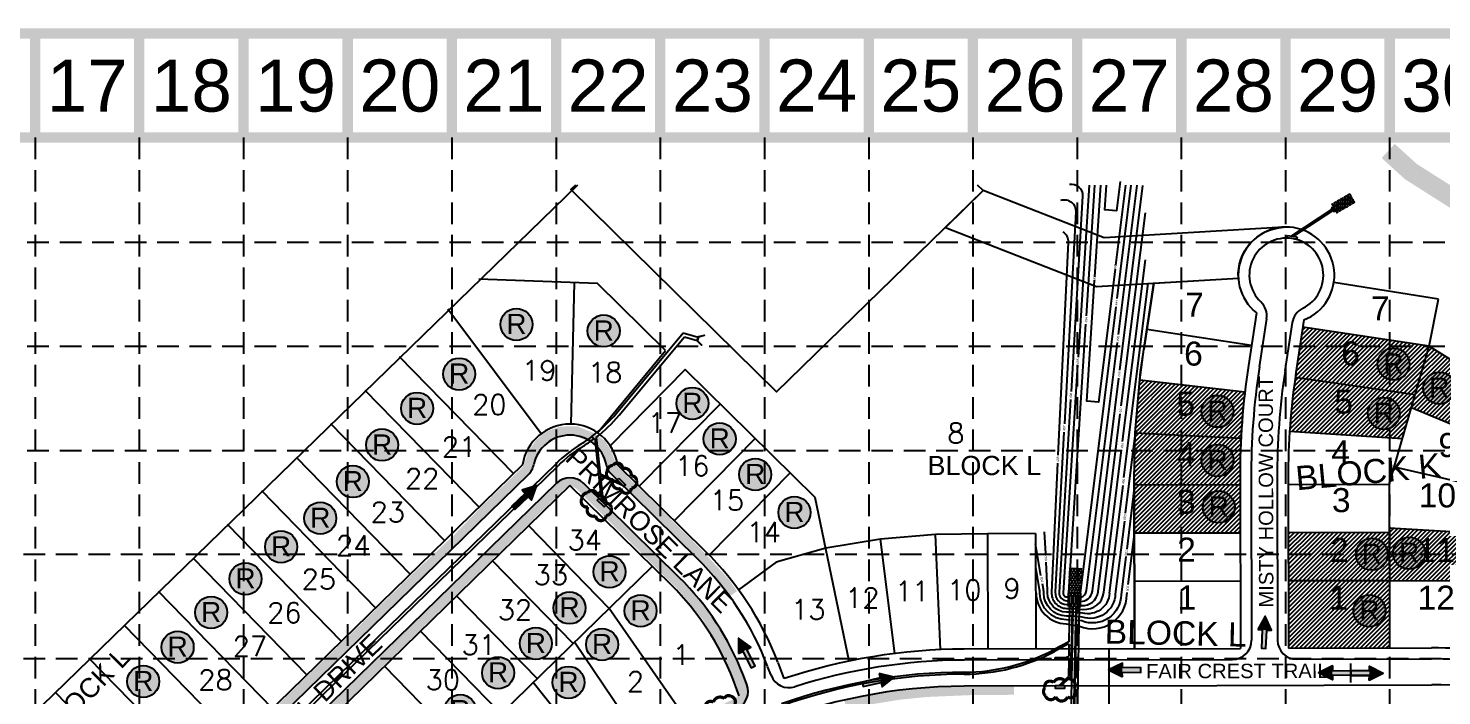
# Model space of a CAD drawing. Header units: feet. Extents: x 5163 to 12107, y -224 to 4120.
# Drawn here: x 7003 to 8473, y 3426 to 4120 of the extents above; entities that cross this region are included whole.
import ezdxf
from ezdxf.enums import TextEntityAlignment as Align

# ---------------------------------------------------------------- set-up
doc = ezdxf.new("R2010")
doc.units = ezdxf.units.FT
for name, pattern in [('2003004C-A$0$BOUNDARY2', [1.3125, 1, -0.0625, 0.0625, -0.0625, 0.0625, -0.0625]), ('ACAD_ISO02W100', [15, 12, -3]), ('HIDDEN', [0.375, 0.25, -0.125])]:
    doc.linetypes.add(name, pattern=pattern)
for name, color, linetype in [('04017_03 CA$0$3A-SD_INLETS', 1, 'Continuous'), ('2003004C-A$0$2-LOT', 15, 'Continuous'), ('2003004C-A$0$2-LOTNO', 15, 'Continuous'), ('2003004C-A$0$2-PVMT', 15, 'Continuous'), ('2003004C-A$0$2-ROW', 15, 'Continuous'), ('2003004C-A$0$2-SD', 15, 'Continuous'), ('2003004C-A$0$2-ST_NM', 15, 'Continuous'), ('2003004C-A$0$3A-BND', 6, '2003004C-A$0$BOUNDARY2'), ('2003004C-A$0$3A-DETENTION', 1, 'Continuous'), ('2003004C-A$0$3A-LOT', 2, 'Continuous'), ('2003004C-A$0$3A-LOTNO', 7, 'Continuous'), ('2003004C-A$0$3A-PVMT', 4, 'Continuous'), ('2003004C-A$0$3A-ROW', 3, 'Continuous'), ('2003004C-A$0$3A-SD', 2, 'Continuous'), ('2003004C-A$0$3A-ST_NM-PRLM', 2, 'Continuous'), ('2003004C-A$0$BND-WELL#2', 6, 'Continuous'), ('ARROWS', 7, 'Continuous'), ('BASE', 7, 'Continuous'), ('CREEK', 5, 'Continuous'), ('EROSION BLANKET', 84, 'Continuous'), ('grid', 254, 'Continuous'), ('ROCK DAM', 1, 'Continuous'), ('ryland lots', 7, 'Continuous'), ('SODDED LOTS', 2, 'Continuous')]:
    doc.layers.add(name, color=color, linetype=linetype)
doc.styles.add('2003004C-A$0$L100', font='simplex', dxfattribs={"height": 4})
doc.styles.add('2003004C-A$0$Standard', font='txt')
doc.styles.add('ryland', font='ARIAL.TTF', dxfattribs={"height": 25})
doc.styles.get("Standard").update_dxf_attribs({"font": 'ARIAL.TTF'})

# ---------------------------------------------------------------- blocks, each defined once
blk = doc.blocks.new('2003004C-A$0$lota')
at = {"style": '2003004C-A$0$Standard'}
blk.add_attdef('LOTDES', text='', height=0.0833, dxfattribs=at).set_placement((0, 0), align=Align.CENTER)
at = {"style": '2003004C-A$0$Standard', "flags": 1}
for tag in ['LOTAINF', 'LOTAAC', 'LOTASF']:
    blk.add_attdef(tag, text='', height=0.000000105, dxfattribs=at).set_placement((-0.0377, 0), align=Align.CENTER)
blk = doc.blocks.new('RYLAND')
h = blk.add_hatch(color=81)
h.paths.add_polyline_path([(1.16, -1.05, 1), (-1.41, -1.05, 1)])
h.paths.add_polyline_path([(-1.35, -2.23), (1.1, -2.23), (1.1, 0.21), (-1.35, 0.21)], flags=25)
at = {"color": 5}
blk.add_circle((-0.12, -1.05), 1.29, dxfattribs=at)
at = {"layer": 'BASE', "color": 5, "style": 'ryland'}
blk.add_text('R', height=1.62, dxfattribs=at).set_placement((-0.12, -1.82), align=Align.CENTER)
blk = doc.blocks.new('arrow')
blk.add_lwpolyline([(-67, -25.4), (-59.3, -25.4), (-59.6, -56.1), (-51.9, -56.2), (-51.6, -25.5), (-44, -25.5), (-55.3, -2.4), (-67, -25.4)], close=True)
at = {"color": 254}
for points in [[(-44, -25.5), (-67, -25.4), (-55.3, -2.4), (-67, -25.4)], [(-59.6, -56.1), (-51.9, -56.2), (-59.3, -25.4), (-51.6, -25.5)]]:
    blk.add_solid(points, dxfattribs=at)
blk = doc.blocks.new('2arrows')
at = {"color": 254}
for p, q in [((25.6, 3), (0, 0)), ((17.7, -18.7), (0, 0)), ((23, -4.3), (25.6, 3)), ((20.3, -11.5), (17.7, -18.7)), ((49.2, -22), (20.3, -11.5)), ((23, -4.3), (51.8, -14.8)), ((51.8, -14.8), (49.2, -22)), ((51.8, -14.8), (49.2, -22)), ((49.2, -22), (78.1, -32.5)), ((80.7, -25.2), (51.8, -14.8)), ((80.7, -25.2), (83.3, -18)), ((83.3, -18), (101.1, -36.7)), ((78.1, -32.5), (75.5, -39.7)), ((75.5, -39.7), (101.1, -36.7))]:
    blk.add_line(p, q, dxfattribs=at)
at = {"color": 7}
blk.add_line((45, -33.4), (55.8, -3.7), dxfattribs=at)
blk.add_lwpolyline([(20.3, -11.5), (17.7, -18.7), (0, 0), (25.6, 3), (23, -4.3), (80.7, -25.2), (83.3, -18), (101.1, -36.7), (75.5, -39.7), (78.1, -32.5), (20.3, -11.5)], close=True)
at = {"color": 254}
for points in [[(25.6, 3), (17.7, -18.7), (0, 0), (17.7, -18.7)], [(49.2, -22), (51.8, -14.8), (20.3, -11.5), (23, -4.3)], [(49.2, -22), (51.8, -14.8), (78.1, -32.5), (80.7, -25.2)], [(83.3, -18), (75.5, -39.7), (101.1, -36.7), (75.5, -39.7)]]:
    blk.add_solid(points, dxfattribs=at)
blk = doc.blocks.new('A$C70B151BA')
at = {"linetype": 'ACAD_ISO02W100'}
h = blk.add_hatch(dxfattribs=at)
h.set_pattern_fill('HONEY', color=240, scale=25, style=0)
h.set_pattern_definition([(0, (-731.7463, -514.287), (4.6875, 2.706329), [3.125, -6.25]), (120, (-731.7463, -514.287), (-4.6875, 2.7063294), [3.125, -6.25]), (60, (-731.7463, -514.287), (1e-08, 5.412659), [-6.25, 3.125])])
h.paths.add_polyline_path([(0.6, 0.6), (50.6, 0.6), (50.6, 25.6), (0.6, 25.6)])
at = {"color": 240, "linetype": 'Continuous', "const_width": 1.25}
blk.add_lwpolyline([(0.6, 0.6), (50.6, 0.6), (50.6, 25.6), (0.6, 25.6)], close=True, dxfattribs=at)
blk = doc.blocks.new('A$C2EAC1EE0')
at = {"color": 5, "const_width": 6.67}
blk.add_lwpolyline([(25.6, 42.9, 0.520567), (25.6, 42.9, 0.765195), (6.9, 33.5, 0.417879), (6.8, 16.6, 0.6649), (28.1, 13.3, 0.744833), (52.2, 11.3, 0.975642), (67.2, 26.8, 0.520567), (63.5, 45.5, 0.520567), (49.8, 44.2, 0.540264), (25.6, 42.9)], format="xyb", close=True, dxfattribs=at)

msp = doc.modelspace()

# ---------------------------------------------------------------- hatches: boundary and pattern name
at = {"layer": 'SODDED LOTS', "linetype": 'Continuous', "ltscale": 20}
h = msp.add_hatch(dxfattribs=at)
h.set_pattern_fill('ANSI31', color=256, style=0)
h.paths.add_polyline_path([(8267.9, 3742.1), (8158.6, 3754.7), (8154, 3699.6), (8263.9, 3693.9, -0.015623)])
h.paths.add_polyline_path([(8263.9, 3693.9), (8154, 3699.6), (8152.9, 3651.7), (8152.9, 3645), (8262.9, 3645.3), (8262.9, 3652, -0.013532)])
h.paths.add_polyline_path([(8262.9, 3645.3), (8152.9, 3645), (8153, 3595), (8263, 3595.3)])
h.paths.add_polyline_path([(8459.5, 3789.6), (8328.1, 3809.4), (8321, 3762.2, 0.001674), (8320.3, 3757.4), (8445, 3739.4)])
h.paths.add_polyline_path([(8445, 3739.4), (8320.3, 3757.4, 0.019536), (8314.4, 3701.1), (8431.7, 3693.5)])
h.paths.add_polyline_path([(8418.1, 3545.7), (8313.1, 3545.4), (8313.3, 3475.4), (8418.3, 3475.7)])
h.paths.add_polyline_path([(8418, 3595.7), (8313, 3595.4), (8313.1, 3545.4), (8418.1, 3545.7)])
h.paths.add_polyline_path([(8556.4, 3729), (8459.5, 3789.6), (8441, 3725.7), (8543.9, 3683.1, -0.009321), (8548, 3692.5, -0.194337)])
h.paths.add_polyline_path([(8523.1, 3577.4, -0.01544), (8523.5, 3594.4), (8418, 3600.6), (8418.1, 3545.7), (8523.1, 3545.9)])
h.paths.add_polyline_path([(8193.6, 3712), (8219.2, 3712), (8219.2, 3742.1), (8193.6, 3742.1)], flags=24)
h.paths.add_polyline_path([(8190.8, 3564.8), (8190.5, 3693.2), (8159.4, 3693.1), (8159.8, 3564.7)], flags=9)
h.paths.add_polyline_path([(8194.2, 3659.8), (8219.7, 3659.8), (8219.7, 3689.8), (8194.2, 3689.8)], flags=24)
h.paths.add_polyline_path([(8194.1, 3609.9), (8219.9, 3609.9), (8219.9, 3640.5), (8194.1, 3640.5)], flags=24)
h.paths.add_polyline_path([(8365, 3764.1), (8390.7, 3764.1), (8390.7, 3794.8), (8365, 3794.8)], flags=24)
h.paths.add_polyline_path([(8357.8, 3714.2), (8383.4, 3714.2), (8383.4, 3744.3), (8357.8, 3744.3)], flags=24)
h.paths.add_polyline_path([(8352.5, 3510.4), (8378.1, 3510.4), (8378.1, 3540.6), (8352.5, 3540.6)], flags=24)
h.paths.add_polyline_path([(8400.9, 3564.8), (8400.5, 3696.2), (8369.5, 3696.2), (8369.8, 3564.7)], flags=9)
h.paths.add_polyline_path([(8353.2, 3560.1), (8378.8, 3560.1), (8378.8, 3590.3), (8353.2, 3590.3)], flags=24)
h.paths.add_polyline_path([(8484.4, 3721.1), (8510.2, 3721.1), (8510.2, 3751.8), (8484.4, 3751.8)], flags=24)
h.paths.add_polyline_path([(8446.4, 3560), (8487.5, 3560), (8487.5, 3590.1), (8446.4, 3590.1)], flags=24)

# ---------------------------------------------------------------- linework, layer by layer
at = {"layer": '04017_03 CA$0$3A-SD_INLETS', "color": 5}
for points in [[(7617, 3652.3), (7624.1, 3645.3), (7622.3, 3643.5), (7615.2, 3650.5)], [(7596.3, 3631.2), (7603.4, 3624.2), (7601.6, 3622.5), (7594.5, 3629.5)], [(8070.5, 3465.8), (8080.5, 3465.8), (8080.5, 3463.4), (8070.5, 3463.4)], [(8080.6, 3436.4), (8070.6, 3436.4), (8070.6, 3433.8), (8080.6, 3433.8)]]:
    msp.add_lwpolyline(points, close=True, dxfattribs=at)
at = {"layer": '2003004C-A$0$2-LOT', "color": 7, "linetype": 'Continuous'}
for p, q in [((8173.2, 3855.2), (8162.8, 3786.1)), ((8173.2, 3855.2), (8261.1, 3860.5)), ((8469.1, 3838.5), (8360.4, 3855.7)), ((8459.5, 3789.6), (8469.1, 3838.5)), ((8166, 3807.2), (8274.7, 3790.8)), ((8459.5, 3789.6), (8328.1, 3809.4)), ((8158.6, 3754.7), (8162.8, 3786.1)), ((8417.9, 3645.7), (8459.5, 3789.6)), ((8459.5, 3789.6), (8556.4, 3729)), ((8154, 3699.6), (8158.6, 3754.7)), ((8158.6, 3754.7), (8267.9, 3742.1)), ((8320.3, 3757.4), (8445, 3739.4)), ((8441, 3725.7), (8543.9, 3683.1)), ((8152.9, 3651.7), (8154, 3699.6)), ((8154, 3699.6), (8263.9, 3693.9)), ((8314.4, 3701.1), (8431.7, 3693.5)), ((8423.2, 3664.1), (8530, 3639.6)), ((8152.9, 3651.7), (8153.3, 3475)), ((8262.9, 3645.3), (8152.9, 3645)), ((8417.9, 3645.7), (8312.9, 3645.4)), ((8417.9, 3645.7), (8418.3, 3475.7)), ((8418, 3600.6), (8523.5, 3594.4)), ((8263, 3595.3), (8153, 3595)), ((8418, 3595.7), (8313, 3595.4)), ((8263.1, 3545.3), (8153.1, 3545)), ((8418.1, 3545.7), (8313.1, 3545.4)), ((8418.1, 3545.7), (8523.1, 3545.9))]:
    msp.add_line(p, q, dxfattribs=at)
at = {"layer": '2003004C-A$0$2-PVMT', "color": 7, "linetype": 'Continuous'}
for p, q in [((8290.5, 3818.1), (8282.9, 3768)), ((8317.2, 3814.1), (8309.6, 3764)), ((8274.4, 3652), (8274.8, 3483.8)), ((8301.4, 3652.1), (8301.8, 3483.9)), ((8126.7, 3463.4), (8254.8, 3463.7)), ((8321.8, 3463.9), (8462, 3464.3)), ((8126.8, 3436.4), (8462.1, 3437.3))]:
    msp.add_line(p, q, dxfattribs=at)
for centre, radius, start, end in [((8311, 3863.5), 38.5, 296.3424, 226.472), ((8270.7, 3821.1), 20, 351.4072, 46.472), ((8337, 3811.1), 20, 116.3424, 171.4072), ((9037.9, 3653.9), 763.5, 171.4072, 180.1451), ((9037.9, 3653.9), 736.5, 171.4072, 180.1451), ((8254.8, 3483.7), 20, 270.1451, 0.1451), ((8321.8, 3483.9), 20, 180.1451, 270.1451), ((8463.2, 3000.8), 463.5, 84.1713, 90.1451), ((8463.2, 3000.8), 436.5, 69.5822, 90.1451)]:
    msp.add_arc(centre, radius, start, end, dxfattribs=at)
at = {"layer": '2003004C-A$0$2-ROW', "color": 7, "linetype": 'Continuous'}
for p, q in [((8279.8, 3824.4), (8271.6, 3769.7)), ((8329.3, 3816.9), (8321, 3762.2)), ((8262.9, 3652), (8263.3, 3475.3)), ((8312.9, 3652.1), (8313.3, 3475.4)), ((8126.7, 3474.9), (8263.3, 3475.3)), ((8313.3, 3475.4), (8462, 3475.8))]:
    msp.add_line(p, q, dxfattribs=at)
for centre, radius, start, end in [((8311, 3863.5), 50, 291.4072, 231.4072), ((9037.9, 3653.9), 775, 171.4072, 180.1451), ((9037.9, 3653.9), 725, 171.4072, 180.1451), ((8463.2, 3000.8), 475, 83.1953, 90.1451)]:
    msp.add_arc(centre, radius, start, end, dxfattribs=at)
at = {"layer": '2003004C-A$0$2-SD', "color": 5, "linetype": 'Continuous'}
for p, q in [((8316, 3904.2), (8358.6, 3932)), ((8317.1, 3904), (8359, 3931.4)), ((8318.3, 3903.9), (8359.4, 3930.7)), ((8358.2, 3932.6), (8359.1, 3934.4)), ((8358.2, 3932.6), (8358.5, 3932.1)), ((8359.8, 3930.1), (8358.2, 3932.6)), ((8358.5, 3932.1), (8359.6, 3934.2)), ((8358.5, 3932.1), (8359.5, 3930.6)), ((8359.1, 3934.4), (8359.6, 3934.2)), ((8359.5, 3930.6), (8361.8, 3930.7)), ((8359.8, 3930.1), (8359.5, 3930.6)), ((8359.6, 3934.2), (8361.8, 3930.7)), ((8359.8, 3930.1), (8361.9, 3930.2)), ((8361.9, 3930.2), (8361.8, 3930.7)), ((8311.8, 3902.3), (8312.2, 3904.8)), ((8321.7, 3900.8), (8311.8, 3902.3)), ((8312.2, 3904.8), (8322.1, 3903.3)), ((8322.1, 3903.3), (8321.7, 3900.8))]:
    msp.add_line(p, q, dxfattribs=at)
at = {"layer": '2003004C-A$0$3A-BND', "color": 7, "linetype": 'Continuous'}
for points in [[(7574.1, 3957.2), (6398, 2813.5), (6565.7, 2645.1), (6336.6, 2421.5)], [(7976.1, 2394.5), (7975.4, 2664.5), (8027.8, 2664.7), (8027.1, 2934.7), (8061.3, 2934.8), (8061.1, 3044.7), (8086.1, 3044.8), (8085.4, 3314.8), (8127.1, 3314.9), (8126.8, 3424.9), (8126.7, 3474.9), (8153.3, 3475)]]:
    msp.add_lwpolyline(points, dxfattribs=at)
msp.add_lwpolyline([(8153.3, 3475), (8152.9, 3651.7), (8154, 3699.6), (8159.3, 3763.1), (8173.2, 3855.2), (8261.1, 3860.5, -0.414214), (8308, 3913.4), (8121.5, 3902.2), (7995.8, 3951.5), (7990, 3957.2)], format="xyb", dxfattribs=at)
at = {"layer": '2003004C-A$0$3A-DETENTION', "color": 5, "linetype": 'Continuous'}
for points, elevation in [([(8085.5, 3958.2, -0.475839), (8099.2, 3945.6), (8087.2, 3742.6)], 496), ([(8076.5, 3941.4, -0.529377), (8092.1, 3929.2), (8080.3, 3708.8)], 497), ([(8078.7, 3908.6, -0.270744), (8084.1, 3897.8), (8073.6, 3676.3)], 498), ([(8096.9, 3528.5, 0.326286), (8103.4, 3535.4), (8135.5, 3793.4)], 495), ([(8094, 3769.8), (8078.8, 3533.2, 0.427381), (8082.7, 3528.9), (8084.6, 3528.9)], 495), ([(8096.8, 3524.2, 0.392752), (8109.3, 3534.7), (8136.9, 3756.3)], 496), ([(8086.7, 3734.1), (8074.8, 3533.4, 0.427381), (8082.7, 3524.9), (8084.5, 3524.9)], 496), ([(8096.7, 3520.2), (8097.9, 3520, 0.405456), (8115.3, 3534), (8138.3, 3719.1)], 497), ([(8079.8, 3700.3), (8070.8, 3533.7, 0.427381), (8082.6, 3520.9), (8084.4, 3520.9)], 497), ([(8073.2, 3667.8), (8066.9, 3533.9, 0.427381), (8082.5, 3516.9), (8090, 3516.8), (8099.5, 3515.9, 0.405456), (8121.2, 3533.3), (8139.7, 3681.9)], 498), ([(8142.6, 3607.6), (8133.2, 3531.8, -0.503801), (8098.8, 3507.9), (8089.5, 3508.8), (8082.4, 3508.9, -0.406784), (8058.8, 3532.8, 0.04221), (8058.5, 3536.8), (8057.4, 3542.6)], 500), ([(8144.1, 3570.9), (8139.1, 3531.1, -0.532577), (8098.4, 3503.9), (8092, 3504.3)], 501), ([(8084.5, 3504.8), (8082.3, 3504.9, -0.404852), (8054.8, 3532.5, 0.040548), (8054.5, 3536.4), (8050.4, 3559.6)], 501), ([(8127.2, 3532.6, -0.46392), (8099.2, 3511.9), (8089.8, 3512.8), (8082.4, 3512.9, -0.409916), (8062.8, 3533, 0.03069), (8062.7, 3535.9), (8061.3, 3565)], 499), ([(8050.8, 3532.7, 0.406784), (8082.2, 3500.9), (8096.1, 3498.4, 0.532577), (8145.1, 3531.1)], 502)]:
    msp.add_lwpolyline(points, format="xyb", dxfattribs=dict(at, elevation=elevation))
for points, elevation in [([(8106, 3957.2), (8094.5, 3778.3)], 495), ([(8103.3, 3821.2), (8112, 3957.2)], 494), ([(8111.9, 3861.8), (8118, 3957.2)], 493), ([(8138.2, 3961), (8134.4, 3930.4), (8122.4, 3931.6), (8124, 3957.2)], 492), ([(8143.8, 3957.2), (8133.4, 3873.9)], 493), ([(8135.1, 3839.1), (8149.8, 3957.2)], 494), ([(8136.5, 3801.9), (8155.9, 3957.2)], 495), ([(8138, 3764.7), (8161.9, 3956.7)], 496), ([(8139.4, 3727.6), (8164.4, 3928.5)], 497), ([(8140.8, 3690.4), (8164.4, 3879.6)], 498), ([(8132.9, 3869.9), (8115.7, 3731.3), (8103.6, 3732.4), (8111.6, 3857.8)], 493), ([(8142.2, 3653.2), (8167.3, 3854.8)], 499), ([(8097, 3532.6), (8134.1, 3830.5)], 494), ([(8084.9, 3533.8), (8102.7, 3812.6)], 494), ([(8154, 3699.6), (8143.6, 3616.1)], 500), ([(8127.2, 3532.6), (8141.2, 3644.8)], 499), ([(8152.9, 3641.8), (8145, 3578.4)], 501), ([(8060.8, 3573.5), (8059.7, 3596.6)], 499), ([(8146.5, 3541.8), (8153, 3594.2)], 502), ([(8055.9, 3551.1), (8050.1, 3584)], 500), ([(8145.1, 3530.3), (8145.4, 3533.3)], 502)]:
    msp.add_lwpolyline(points, dxfattribs=dict(at, elevation=elevation))
at = {"layer": '2003004C-A$0$3A-LOT', "color": 7, "linetype": 'Continuous'}
for p, q in [((7594.9, 3854.9), (7471.5, 3859.5)), ((7567.5, 3708.6), (7570.9, 3855.8)), ((7665.7, 3785.3), (7594.9, 3854.9)), ((7536.3, 3698.6), (7439.3, 3828.1)), ((7388.8, 3778.9), (7507.5, 3657.2)), ((7594.9, 3699.6), (7665.7, 3785.3)), ((7686.1, 3765.2), (7608.1, 3686)), ((7821.1, 3632.4), (7686.1, 3765.2)), ((7353, 3744), (7471.7, 3622.3)), ((7722.4, 3729.4), (7638.3, 3643.9)), ((7317.2, 3709.1), (7435.8, 3587.4)), ((7758.8, 3693.7), (7674.6, 3608.1)), ((7281.4, 3674.3), (7400, 3552.5)), ((7795.2, 3657.9), (7711, 3572.3)), ((7245.6, 3639.4), (7364.2, 3517.6)), ((7856.5, 3462.1), (7821.1, 3632.4)), ((7209.8, 3604.5), (7328.4, 3482.7)), ((7607, 3516.8), (7523.3, 3602.8)), ((7888.9, 3589), (7832.1, 3579.6)), ((7946.4, 3593.9), (7888.9, 3589)), ((7903.8, 3470), (7888.9, 3589)), ((8000.3, 3594.6), (7946.4, 3593.9)), ((7951.6, 3474), (7946.4, 3593.9)), ((8050.3, 3594.7), (8000.3, 3594.6)), ((8000.3, 3594.6), (8000.6, 3474.6)), ((8050.3, 3594.7), (8050.6, 3474.7)), ((7832.1, 3579.6), (7780.7, 3564.9)), ((7651.8, 3560.4), (7003.2, 2928.5)), ((7174, 3569.6), (7292.6, 3447.8)), ((7569.6, 3480.3), (7485.8, 3566.3)), ((7780.7, 3564.9), (7741.5, 3536.3)), ((7138.1, 3534.7), (7256.8, 3412.9)), ((7532.1, 3443.8), (7448.4, 3529.8)), ((7688.4, 3399.5), (7607, 3516.8)), ((7102.3, 3499.8), (7221, 3378)), ((7494.7, 3407.3), (7410.9, 3493.3)), ((7644.5, 3372.6), (7570.9, 3481.6)), ((7066.5, 3464.9), (7185.2, 3343.1)), ((7457.2, 3370.9), (7373.5, 3456.8)), ((7605.1, 3343.5), (7527.9, 3439.7)), ((7030.7, 3430), (7149.3, 3308.2))]:
    msp.add_line(p, q, dxfattribs=at)
at = {"layer": '2003004C-A$0$3A-PVMT', "color": 7, "linetype": 'Continuous'}
for p, q in [((7523, 3656.2), (6700.1, 2854.5)), ((7552.3, 3647.1), (6916.7, 3027.8)), ((7679.7, 3549.1), (7580.2, 3647)), ((7698.7, 3568.3), (7609.6, 3656)), ((7775.3, 3447.3), (7771.7, 3456.6)), ((8126.7, 3463.4), (7976, 3463)), ((7750.1, 3437.7), (7746.5, 3447)), ((8126.8, 3436.4), (7976.1, 3436))]:
    msp.add_line(p, q, dxfattribs=at)
for centre, radius, start, end in [((7566.3, 3658.6), 38.5, 11.4713, 168.252), ((7509, 3670.5), 20, 314.2542, 348.252), ((7623.6, 3670.3), 20, 191.4713, 225.469), ((7566.2, 3632.7), 20, 45.469, 134.2542), ((7478.8, 3344.9), 313.5, 20.8891, 45.469), ((7478.8, 3344.9), 286.5, 20.8891, 45.469), ((7977.5, 2879.5), 583.5, 90.1451, 107.707), ((7794, 3454.4), 20, 200.8891, 287.707), ((7977.5, 2879.5), 556.5, 90.1451, 134.2542), ((7731.4, 3430.6), 20, 294.0712, 20.8891)]:
    msp.add_arc(centre, radius, start, end, dxfattribs=at)
at = {"layer": '2003004C-A$0$3A-ROW', "color": 7, "linetype": 'Continuous'}
for p, q in [((7516.9, 3666.3), (6690.2, 2860.9)), ((7706.7, 3576.5), (7615.7, 3666.1)), ((7566.2, 3644.6), (6918.5, 3013.6)), ((7671.7, 3540.9), (7566.2, 3644.6)), ((8126.7, 3474.9), (7976, 3474.5)), ((7788.9, 3443.9), (7782.5, 3460.7)), ((7742.2, 3426), (7735.8, 3442.9))]:
    msp.add_line(p, q, dxfattribs=at)
for centre, radius, start, end in [((7566.3, 3658.6), 50, 8.5991, 171.1241), ((7478.8, 3344.9), 325, 20.8891, 45.469), ((7478.8, 3344.9), 275, 20.8891, 45.469), ((7977.5, 2879.5), 595, 90.1451, 108.481)]:
    msp.add_arc(centre, radius, start, end, dxfattribs=at)
at = {"layer": '2003004C-A$0$3A-SD', "color": 5, "linetype": 'Continuous'}
for p, q in [((7614.7, 3720), (7684, 3803.4)), ((7617.4, 3717.7), (7685.2, 3799.4)), ((7684, 3803.4), (7699.5, 3799)), ((7685.2, 3799.4), (7698.6, 3795.7)), ((7591.2, 3693), (7589.1, 3695.8)), ((7592, 3693.5), (7596.3, 3653.3)), ((7593.6, 3694.8), (7597.6, 3656.9)), ((7353.7, 3474.5), (7551.7, 3667.4)), ((7355.8, 3472.4), (7553.8, 3665.3)), ((7598, 3653.5), (7596.3, 3653.3)), ((7596.4, 3653.3), (7599, 3628.5)), ((7597.6, 3656.9), (7617.8, 3647.9)), ((7597.8, 3655.1), (7620.8, 3644.9)), ((7597.8, 3655.1), (7598, 3653.5)), ((7597.9, 3653.5), (7600.7, 3626.8)), ((8085.4, 3518.9), (8084.7, 3482.2)), ((8089, 3518.8), (8086.8, 3403.8)), ((8088.4, 3518.8), (8087.6, 3478.8)), ((8092, 3518.7), (8089.8, 3403.8)), ((8092.7, 3518.7), (8090.5, 3403.7)), ((8095.7, 3518.7), (8093.5, 3403.7)), ((7174.2, 3295.4), (7355.8, 3472.4)), ((7176.4, 3301.8), (7353.7, 3474.5)), ((8084.7, 3482.2), (8069, 3473.9)), ((8084.6, 3479.9), (8070, 3472.1)), ((8084.6, 3479.9), (8084.6, 3478.9)), ((8084.6, 3478.9), (8087.6, 3478.8)), ((8085, 3478.9), (8084.8, 3467.3)), ((8087.2, 3478.8), (8087, 3463.8)), ((8080.6, 3465.5), (8084.8, 3467.3)), ((8080.6, 3463.6), (8084.7, 3465.4)), ((8085, 3463.9), (8084.6, 3446.2)), ((8084.7, 3465.4), (8084.7, 3463.9)), ((8084.7, 3463.9), (8087, 3463.8)), ((8086.7, 3463.8), (8086.3, 3445.4)), ((8074.4, 3436.3), (8084.6, 3446.2)), ((8076.9, 3436.3), (8086.3, 3445.4))]:
    msp.add_line(p, q, dxfattribs=at)
for points in [[(7698.7, 3795.3), (7703, 3790.9), (7702.9, 3790.7), (7698.6, 3795.1), (7698.4, 3795.1), (7699.7, 3799.6), (7699.9, 3799.5), (7705.7, 3801), (7705.8, 3800.8), (7699.8, 3799.3), (7698.7, 3795.3)], [(8084.4, 3518.9), (8084.6, 3532.9), (8097, 3532.6), (8096.7, 3518.6)]]:
    msp.add_lwpolyline(points, close=True, dxfattribs=at)
for centre, radius, start, end in [((7500.6, 3814.7), 148.2, 306.6523, 320.2781), ((7500.6, 3814.7), 151.7, 307.7783, 320.2781), ((7500.6, 3814.7), 148.5, 301.5047, 306.6523), ((7500.6, 3814.7), 151.5, 301.5047, 306.6523), ((7500.6, 3814.7), 151.7, 306.6523, 307.0049), ((7654.4, 3562.8), 146.6, 121.2881, 134.4708), ((7654.4, 3562.8), 143.6, 121.2881, 134.4708), ((7975.6, 3649.5), 199, 270.1451, 298.0187), ((7975.6, 3649.5), 201, 270.1451, 298.0187), ((7977.5, 2879.5), 571, 90.1451, 109.5697), ((7977.5, 2879.5), 569, 90.1451, 109.5697)]:
    msp.add_arc(centre, radius, start, end, dxfattribs=at)
at = {"layer": '2003004C-A$0$3A-SD', "color": 5, "linetype": 'Continuous', "extrusion": (0, 0, -1)}
for centre in [(8087, 3525.8), (8090.7, 3525.8), (8094.3, 3525.7)]:
    msp.add_ellipse(centre, major_axis=(0.11, 6), ratio=0.25, dxfattribs=at)
at = {"layer": '2003004C-A$0$BND-WELL#2', "color": 7, "linetype": 'Continuous', "ltscale": 0.01}
msp.add_lwpolyline([(7571.8, 3957.2), (7567, 3952.5), (7780.9, 3742.1), (7995.8, 3951.5), (7990, 3957.2)], dxfattribs=at)
at = {"layer": '2003004C-A$0$BND-WELL#2', "color": 7, "linetype": 'Continuous'}
msp.add_lwpolyline([(8308, 3913.4), (8121.5, 3902.2), (7995.8, 3951.5), (7956.5, 3913.2), (8113.5, 3851.6), (8261.1, 3860.5, -0.414214)], format="xyb", close=True, dxfattribs=at)
at = {"layer": 'BASE', "const_width": 10.8}
for points in [[(5168.4, -218.4), (12101.8, -218.4), (12101.8, 4114.9), (5168.4, 4114.9)], [(5276.8, -110.1), (11993.4, -110.1), (11993.4, 4006.6), (5276.8, 4006.6)]]:
    msp.add_lwpolyline(points, close=True, dxfattribs=at)
for points in [[(7010.1, 4006.6), (7010.1, 4114.9)], [(7118.4, 4006.6), (7118.4, 4114.9)], [(7226.8, 4006.6), (7226.8, 4114.9)], [(7335.1, 4006.6), (7335.1, 4114.9)], [(7443.4, 4006.6), (7443.4, 4114.9)], [(7551.8, 4006.6), (7551.8, 4114.9)], [(7660.1, 4006.6), (7660.1, 4114.9)], [(7768.4, 4006.6), (7768.4, 4114.9)], [(7876.8, 4006.6), (7876.8, 4114.9)], [(7985.1, 4006.6), (7985.1, 4114.9)], [(8093.4, 4006.6), (8093.4, 4114.9)], [(8201.8, 4006.6), (8201.8, 4114.9)], [(8310.1, 4006.6), (8310.1, 4114.9)], [(8418.4, 4006.6), (8418.4, 4114.9)]]:
    msp.add_lwpolyline(points, dxfattribs=at)
at = {"layer": 'CREEK', "color": 5, "linetype": 'Continuous', "const_width": 20}
msp.add_lwpolyline([(8416.9, 3992.7), (8440.4, 3971.3), (8752.1, 3773), (9300.2, 3649.6), (9395.8, 3616.7), (9806.2, 3024.4), (10422.3, 2797.1), (10471.3, 2654.6), (11076.9, 2079), (11186.9, 1997.9)], dxfattribs=at)
at = {"layer": 'EROSION BLANKET', "linetype": 'Continuous', "const_width": 10}
for points in [[(7117.2, 3268.4), (7404.3, 3547.4), (7450, 3590.4), (7477, 3618.4), (7519.8, 3659.5), (7522.8, 3663.6), (7527.4, 3678), (7535, 3688.9), (7544.1, 3696.3), (7556.7, 3701), (7572.9, 3701.3), (7588.8, 3694.8), (7598.9, 3687.7), (7604.3, 3679), (7609.3, 3665.9), (7610.8, 3662), (7619.6, 3653.9), (7626.7, 3646.3), (7636.8, 3636.4), (7646.6, 3627.1), (7699.4, 3574.3), (7719.9, 3552.2), (7727.7, 3543.6), (7735.7, 3531.9)], [(8027.7, 3432), (7985.2, 3431.8), (7936.2, 3429.7), (7907.7, 3426.8), (7879.3, 3422.1), (7852.5, 3416.8)]]:
    msp.add_lwpolyline(points, dxfattribs=at)
msp.add_lwpolyline([(7220.4, 3315.6), (7556.8, 3644.4, -0.394614), (7576.6, 3644.8), (7683.3, 3538.7), (7708.2, 3508.4), (7733.6, 3463.5), (7745.3, 3435.7), (7745.8, 3425.5), (7743.9, 3421.1), (7739.5, 3418.2), (7734.6, 3416.2), (7689.2, 3392.8), (7644.2, 3365.8), (7585.1, 3317.5), (7426.2, 3163.8)], format="xyb", dxfattribs=at)
at = {"layer": 'grid', "color": 252, "linetype": 'HIDDEN', "ltscale": 90}
for p, q in [((7010.1, 4006.6), (7010.1, 214.4)), ((7118.4, 4006.6), (7118.4, 214.4)), ((7226.8, 4006.6), (7226.8, 214.4)), ((7335.1, 4006.6), (7335.1, 214.4)), ((7443.4, 4006.6), (7443.4, 214.4)), ((7551.8, 4006.6), (7551.8, 214.4)), ((7660.1, 4006.6), (7660.1, 214.4)), ((7768.4, 4006.6), (7768.4, 214.4)), ((7876.8, 4006.6), (7876.8, 214.4)), ((7985.1, 4006.6), (7985.1, 214.4)), ((8093.4, 4006.6), (8093.4, 214.4)), ((8201.8, 4006.6), (8201.8, 214.4)), ((8310.1, 4006.6), (8310.1, 214.4)), ((8418.4, 4006.6), (8418.4, 214.4)), ((5280.8, 3897.9), (11997.4, 3897.9)), ((5280.8, 3789.6), (11997.4, 3789.6)), ((5280.8, 3681.2), (11997.4, 3681.2)), ((5276.8, 3573.2), (11993.4, 3573.2)), ((5276.8, 3464.9), (11993.4, 3464.9))]:
    msp.add_line(p, q, dxfattribs=at)

# ---------------------------------------------------------------- block references
at = {"layer": '2003004C-A$0$3A-LOTNO', "color": 7, "linetype": 'Continuous'}
ref = msp.add_blockref('2003004C-A$0$lota', (7534.3, 3754), dxfattribs=dict(at, xscale=250, yscale=250, zscale=250))
ref.add_attrib('LOTDES', '19', dxfattribs={"height": 20.82, "style": '2003004C-A$0$L100'}).set_placement((7534.3, 3754), align=Align.CENTER)
ref = msp.add_blockref('2003004C-A$0$lota', (7602.8, 3752), dxfattribs=dict(at, xscale=250, yscale=250, zscale=250))
ref.add_attrib('LOTDES', '18', dxfattribs={"height": 20.82, "style": '2003004C-A$0$L100'}).set_placement((7602.8, 3752), align=Align.CENTER)
ref = msp.add_blockref('2003004C-A$0$lota', (7482.4, 3718.4), dxfattribs=dict(at, xscale=250, yscale=250, zscale=250))
ref.add_attrib('LOTDES', '20', dxfattribs={"height": 20.82, "style": '2003004C-A$0$L100'}).set_placement((7482.4, 3718.4), align=Align.CENTER)
ref = msp.add_blockref('2003004C-A$0$lota', (7664.8, 3699.5), dxfattribs=dict(at, xscale=250, yscale=250, zscale=250))
ref.add_attrib('LOTDES', '17', dxfattribs={"height": 20.82, "style": '2003004C-A$0$L100'}).set_placement((7664.8, 3699.5), align=Align.CENTER)
ref = msp.add_blockref('2003004C-A$0$lota', (7967.5, 3688.8), dxfattribs=dict(at, xscale=250, yscale=250, zscale=250))
ref.add_attrib('LOTDES', '8', dxfattribs={"height": 20.8, "style": '2003004C-A$0$L100'}).set_placement((7967.5, 3688.8), align=Align.CENTER)
ref = msp.add_blockref('2003004C-A$0$lota', (7450.9, 3674.6), dxfattribs=dict(at, xscale=250, yscale=250, zscale=250))
ref.add_attrib('LOTDES', '21', dxfattribs={"height": 20.82, "style": '2003004C-A$0$L100'}).set_placement((7450.9, 3674.6), align=Align.CENTER)
ref = msp.add_blockref('2003004C-A$0$lota', (7693.4, 3654.7), dxfattribs=dict(at, xscale=250, yscale=250, zscale=250))
ref.add_attrib('LOTDES', '16', dxfattribs={"height": 20.82, "style": '2003004C-A$0$L100'}).set_placement((7693.4, 3654.7), align=Align.CENTER)
ref = msp.add_blockref('2003004C-A$0$lota', (7412.6, 3641.6), dxfattribs=dict(at, xscale=250, yscale=250, zscale=250))
ref.add_attrib('LOTDES', '22', dxfattribs={"height": 20.82, "style": '2003004C-A$0$L100'}).set_placement((7412.6, 3641.6), align=Align.CENTER)
ref = msp.add_blockref('2003004C-A$0$lota', (7729.5, 3618.9), dxfattribs=dict(at, xscale=250, yscale=250, zscale=250))
ref.add_attrib('LOTDES', '15', dxfattribs={"height": 20.82, "style": '2003004C-A$0$L100'}).set_placement((7729.5, 3618.9), align=Align.CENTER)
ref = msp.add_blockref('2003004C-A$0$lota', (7376.8, 3606.7), dxfattribs=dict(at, xscale=250, yscale=250, zscale=250))
ref.add_attrib('LOTDES', '23', dxfattribs={"height": 20.82, "style": '2003004C-A$0$L100'}).set_placement((7376.8, 3606.7), align=Align.CENTER)
ref = msp.add_blockref('2003004C-A$0$lota', (7767.7, 3585.9), dxfattribs=dict(at, xscale=250, yscale=250, zscale=250))
ref.add_attrib('LOTDES', '14', dxfattribs={"height": 20.82, "style": '2003004C-A$0$L100'}).set_placement((7767.7, 3585.9), align=Align.CENTER)
ref = msp.add_blockref('2003004C-A$0$lota', (7340.9, 3571.8), dxfattribs=dict(at, xscale=250, yscale=250, zscale=250))
ref.add_attrib('LOTDES', '24', dxfattribs={"height": 20.82, "style": '2003004C-A$0$L100'}).set_placement((7340.9, 3571.8), align=Align.CENTER)
ref = msp.add_blockref('2003004C-A$0$lota', (7581.6, 3577.6), dxfattribs=dict(at, xscale=250, yscale=250, zscale=250))
ref.add_attrib('LOTDES', '34', dxfattribs={"height": 20.82, "style": '2003004C-A$0$L100'}).set_placement((7581.6, 3577.6), align=Align.CENTER)
ref = msp.add_blockref('2003004C-A$0$lota', (7305.1, 3536.9), dxfattribs=dict(at, xscale=250, yscale=250, zscale=250))
ref.add_attrib('LOTDES', '25', dxfattribs={"height": 20.82, "style": '2003004C-A$0$L100'}).set_placement((7305.1, 3536.9), align=Align.CENTER)
ref = msp.add_blockref('2003004C-A$0$lota', (7546.4, 3541.5), dxfattribs=dict(at, xscale=250, yscale=250, zscale=250))
ref.add_attrib('LOTDES', '33', dxfattribs={"height": 20.82, "style": '2003004C-A$0$L100'}).set_placement((7546.4, 3541.5), align=Align.CENTER)
ref = msp.add_blockref('2003004C-A$0$lota', (7921.9, 3524.4), dxfattribs=dict(at, xscale=250, yscale=250, zscale=250))
ref.add_attrib('LOTDES', '11', dxfattribs={"height": 20.82, "style": '2003004C-A$0$L100'}).set_placement((7921.9, 3524.4), align=Align.CENTER)
ref = msp.add_blockref('2003004C-A$0$lota', (7976.2, 3525.6), dxfattribs=dict(at, xscale=250, yscale=250, zscale=250))
ref.add_attrib('LOTDES', '10', dxfattribs={"height": 20.82, "style": '2003004C-A$0$L100'}).set_placement((7976.2, 3525.6), align=Align.CENTER)
ref = msp.add_blockref('2003004C-A$0$lota', (8025.8, 3527.1), dxfattribs=dict(at, xscale=250, yscale=250, zscale=250))
ref.add_attrib('LOTDES', '9', dxfattribs={"height": 20.8, "style": '2003004C-A$0$L100'}).set_placement((8025.8, 3527.1), align=Align.CENTER)
ref = msp.add_blockref('2003004C-A$0$lota', (7870.2, 3517.3), dxfattribs=dict(at, xscale=250, yscale=250, zscale=250))
ref.add_attrib('LOTDES', '12', dxfattribs={"height": 20.82, "style": '2003004C-A$0$L100'}).set_placement((7870.2, 3517.3), align=Align.CENTER)
ref = msp.add_blockref('2003004C-A$0$lota', (7269.3, 3502), dxfattribs=dict(at, xscale=250, yscale=250, zscale=250))
ref.add_attrib('LOTDES', '26', dxfattribs={"height": 20.82, "style": '2003004C-A$0$L100'}).set_placement((7269.3, 3502), align=Align.CENTER)
ref = msp.add_blockref('2003004C-A$0$lota', (7509, 3505), dxfattribs=dict(at, xscale=250, yscale=250, zscale=250))
ref.add_attrib('LOTDES', '32', dxfattribs={"height": 20.82, "style": '2003004C-A$0$L100'}).set_placement((7509, 3505), align=Align.CENTER)
ref = msp.add_blockref('2003004C-A$0$lota', (7814, 3505.3), dxfattribs=dict(at, xscale=250, yscale=250, zscale=250))
ref.add_attrib('LOTDES', '13', dxfattribs={"height": 20.82, "style": '2003004C-A$0$L100'}).set_placement((7814, 3505.3), align=Align.CENTER)
ref = msp.add_blockref('2003004C-A$0$lota', (7233.5, 3467.1), dxfattribs=dict(at, xscale=250, yscale=250, zscale=250))
ref.add_attrib('LOTDES', '27', dxfattribs={"height": 20.82, "style": '2003004C-A$0$L100'}).set_placement((7233.5, 3467.1), align=Align.CENTER)
ref = msp.add_blockref('2003004C-A$0$lota', (7471.5, 3468.6), dxfattribs=dict(at, xscale=250, yscale=250, zscale=250))
ref.add_attrib('LOTDES', '31', dxfattribs={"height": 20.82, "style": '2003004C-A$0$L100'}).set_placement((7471.5, 3468.6), align=Align.CENTER)
ref = msp.add_blockref('2003004C-A$0$lota', (7681.9, 3458.1), dxfattribs=dict(at, xscale=250, yscale=250, zscale=250))
ref.add_attrib('LOTDES', '1', dxfattribs={"height": 20.8, "style": '2003004C-A$0$L100'}).set_placement((7681.9, 3458.1), align=Align.CENTER)
ref = msp.add_blockref('2003004C-A$0$lota', (7197.7, 3432.2), dxfattribs=dict(at, xscale=250, yscale=250, zscale=250))
ref.add_attrib('LOTDES', '28', dxfattribs={"height": 20.82, "style": '2003004C-A$0$L100'}).set_placement((7197.7, 3432.2), align=Align.CENTER)
ref = msp.add_blockref('2003004C-A$0$lota', (7434.1, 3432.1), dxfattribs=dict(at, xscale=250, yscale=250, zscale=250))
ref.add_attrib('LOTDES', '30', dxfattribs={"height": 20.82, "style": '2003004C-A$0$L100'}).set_placement((7434.1, 3432.1), align=Align.CENTER)
ref = msp.add_blockref('2003004C-A$0$lota', (7634.3, 3430.4), dxfattribs=dict(at, xscale=250, yscale=250, zscale=250))
ref.add_attrib('LOTDES', '2', dxfattribs={"height": 20.8, "style": '2003004C-A$0$L100'}).set_placement((7634.3, 3430.4), align=Align.CENTER)
at = {"layer": 'ARROWS', "linetype": 'Continuous'}
for name, p, xscale, yscale, zscale, rotation in [('A$C2EAC1EE0', (7596.7, 3656.1), 0.5000000000005094, 0.4999999999998455, 0.5, 315.341474778444), ('arrow', (7556.7, 3620.8), 0.6249999999951854, 0.6249999999993199, 0.625, 313.9460204752181), ('A$C2EAC1EE0', (7570.4, 3627.6), 0.5000000000005094, 0.4999999999998437, 0.5, 315.341474778444), ('arrow', (8323.7, 3508.9), 0.6249999999983795, 0.625, 0.625, 357.5942660758112), ('arrow', (7771.4, 3503.3), 0.6249999999947216, 0.6249999999995861, 0.625, 27.44968255790033), ('2arrows', (8344.5, 3449.9), 0.6249999999951581, 0.6249999999986358, 0.625, 19.57296977187357), ('arrow', (8124.5, 3487.5), 0.6249999999980425, 0.6249999999993817, 0.625, 90.15997293020716), ('arrow', (7912.7, 3412.1), 0.6249999999952226, 0.6249999999995604, 0.625, 283.3465381266673), ('A$C2EAC1EE0', (8057.8, 3417.4), 0.5000000000005032, 0.5, 0.5, 4.207716875005961), ('A$C2EAC1EE0', (7708.5, 3395.3), 0.5000000000004468, 0.4999999999999645, 0.5, 14.94329008000827)]:
    msp.add_blockref(name, p, dxfattribs=dict(at, xscale=xscale, yscale=yscale, zscale=zscale, rotation=rotation))
at = {"layer": 'ROCK DAM', "linetype": 'Continuous'}
for p, xscale, yscale, zscale, rotation in [((8363.2, 3927.5), 0.4422250000002826, 0.442225000000283, 0.4422249999999999, 30.18396921579915), ((8097.7, 3532.3), 0.5201974486625249, 0.5201974486639642, 0.5201974486624998, 88.02214352925472)]:
    msp.add_blockref('A$C70B151BA', p, dxfattribs=dict(at, xscale=xscale, yscale=yscale, zscale=zscale, rotation=rotation))
at = {"layer": 'ryland lots', "color": 7, "xscale": 12.89581535786783, "yscale": 12.89581535787056, "zscale": 12.89581535787147}
for p in [(7512.1, 3825.8), (7602.8, 3819), (7452.6, 3774.2), (8423.9, 3784.6), (8471.6, 3759.6), (7408.8, 3738.5), (7695, 3743.7), (8241, 3735.4), (8413.9, 3733.3), (7372.4, 3700.4), (7723.4, 3706.7), (8241, 3684.4), (7342, 3662.3), (7760.4, 3669.7), (7801.1, 3630.2), (8242.2, 3635.9), (7308.2, 3624.2), (7267.4, 3594.5), (8401.4, 3586.7), (8440.2, 3587.9), (7608.9, 3568.5), (7230.4, 3561.2), (7194.7, 3526.1), (7567.3, 3530.9), (7641.2, 3527.9), (8398.9, 3527.8), (7159.9, 3490.1), (7532.3, 3493.9), (7601.1, 3492.9), (7124.2, 3454.4), (7493, 3463.4), (7566.2, 3453.5), (7453.7, 3424.1)]:
    msp.add_blockref('RYLAND', p, dxfattribs=at)

# ---------------------------------------------------------------- texts
at = {"layer": '2003004C-A$0$2-LOTNO', "color": 7, "linetype": 'Continuous'}
for s, p in [('7', (8215.5, 3820.2)), ('7', (8408.6, 3816.5)), ('6', (8214.4, 3769.4)), ('6', (8377.8, 3769.6)), ('5', (8206.4, 3717.4)), ('5', (8370.6, 3719.5)), ('4', (8206.9, 3664.8)), ('4', (8367.3, 3666.8)), ('9', (8478.8, 3674.3)), ('10', (8468.1, 3621.9)), ('3', (8207, 3615.3)), ('3', (8368.1, 3617)), ('2', (8207.2, 3565.5)), ('2', (8366, 3565.2)), ('11', (8467, 3565)), ('1', (8207.6, 3515.7)), ('1', (8365.3, 3515.5)), ('12', (8466.8, 3515.5))]:
    msp.add_text(s, height=25, dxfattribs=at).set_placement(p, align=Align.CENTER)
for s, rotation, p in [('BLOCK K', 5.2851, (8397.2, 3646.7)), ('BLOCK L', 358.6753, (8195.7, 3478.7))]:
    msp.add_text(s, height=25, rotation=rotation, dxfattribs=at).set_placement(p, align=Align.CENTER)
at = {"layer": '2003004C-A$0$2-ST_NM', "color": 7, "linetype": 'Continuous', "char_height": 15, "attachment_point": 2}
for s, insert, width, rotation in [('MISTY HOLLOW COURT', (8282.3, 3638.2), 337.764, 90.145), ('FAIR CREST TRAIL', (8260, 3459.3), 345.74, 0.145)]:
    msp.add_mtext(s, dxfattribs=dict(at, insert=insert, width=width, rotation=rotation))
at = {"layer": '2003004C-A$0$3A-DETENTION', "color": 5, "linetype": 'Continuous', "char_height": 2.4, "attachment_point": 5}
for s, insert, rotation in [('493', (8133.2, 3871.9), 82.9032), ('493', (8111.7, 3859.8), 86.34), ('{494}', (8134.6, 3834.8, 494), 82.9032), ('{494}', (8103, 3816.9, 494), 86.34), ('{495}', (8136, 3797.6, 495), 82.9032), ('{495}', (8094.2, 3774, 495), 86.34), ('{496}', (8137.4, 3760.5, 496), 82.9032), ('{496}', (8087, 3738.4, 496), 86.6175), ('{497}', (8138.9, 3723.3, 497), 82.9032), ('{497}', (8080, 3704.5, 497), 86.9186), ('{498}', (8140.3, 3686.2, 498), 82.9032), ('{498}', (8073.4, 3672, 498), 87.2837), ('{499}', (8141.7, 3649, 499), 82.9032), ('{500}', (8143.1, 3611.8, 500), 82.9032), ('{499}', (8061, 3569.2, 499), 272.7675), ('{501}', (8144.5, 3574.7, 501), 82.9032), ('{500}', (8056.7, 3546.9, 500), 280.029), ('{502}', (8146, 3537.5, 502), 82.9032), ('{501}', (8088.2, 3504.6, 501), 356.482)]:
    msp.add_mtext(s, dxfattribs=dict(at, insert=insert, rotation=rotation))
at = {"layer": '2003004C-A$0$3A-LOTNO', "color": 7, "linetype": 'Continuous', "insert": (7938, 3675.5), "char_height": 20, "width": 142.285, "attachment_point": 1}
msp.add_mtext('BLOCK L', dxfattribs=at)
at = {"layer": '2003004C-A$0$3A-LOTNO', "color": 7, "linetype": 'Continuous', "insert": (7013.2, 3394.1), "char_height": 20, "width": 119.806, "attachment_point": 1, "rotation": 45.3998}
msp.add_mtext('BLOCK L', dxfattribs=at)
at = {"layer": '2003004C-A$0$3A-ST_NM-PRLM', "color": 7, "linetype": 'Continuous', "char_height": 20, "attachment_point": 2}
for s, insert, width, rotation in [('PRIMROSE LANE', (7656, 3605.2), 260.171, 315.469), ('BLUEBELL DRIVE', (7274.5, 3410.5), 345.74, 44.07)]:
    msp.add_mtext(s, dxfattribs=dict(at, insert=insert, width=width, rotation=rotation))
at = {"layer": 'BASE'}
for s, p in [('17', (7064.3, 4060.7)), ('18', (7172.6, 4060.7)), ('19', (7280.9, 4060.7)), ('20', (7389.3, 4060.7)), ('21', (7497.6, 4060.7)), ('22', (7605.9, 4060.7)), ('23', (7714.3, 4060.7)), ('24', (7822.6, 4060.7)), ('25', (7930.9, 4060.7)), ('26', (8039.3, 4060.7)), ('27', (8147.6, 4060.7)), ('28', (8255.9, 4060.7)), ('29', (8364.3, 4060.7)), ('30', (8472.6, 4060.7))]:
    msp.add_text(s, height=54.17, dxfattribs=at).set_placement(p, align=Align.MIDDLE_CENTER)

doc.saveas('drawing.dxf')
